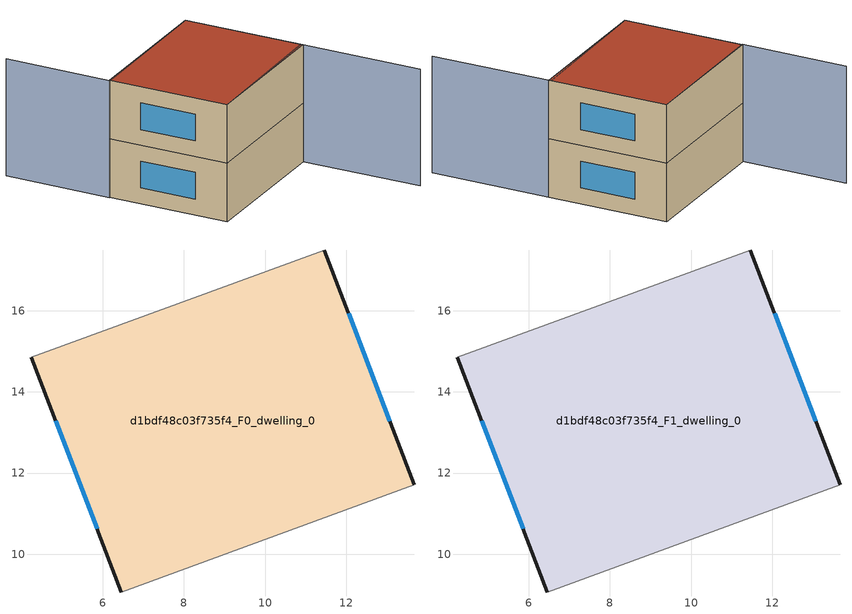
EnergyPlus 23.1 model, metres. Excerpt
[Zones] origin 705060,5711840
d1bdf48c03f735f4_F0_dwelling_0
 floor ground (EU_floor_Construction): 11.46,17.49 13.67,11.71 6.46,9.07 4.24,14.85 z0
 wall outside (EU_wall_Construction): 13.67,11.71 11.46,17.49 / 4.24,14.85 6.46,9.07 z0:3
 wall adiabatic (EU_wall_Construction): 11.46,17.49 4.24,14.85 / 6.46,9.07 13.67,11.71 z0:3
 window (EU_Window_Construction): 13.07,13.28 12.06,15.93 / 4.84,13.29 5.86,10.63 z0.81:2.19
d1bdf48c03f735f4_F1_dwelling_0
 floor to d1bdf48c03f735f4_F0_dwelling_0 (EU_floor_Construction): 11.46,17.49 13.67,11.71 6.46,9.07 4.24,14.85 z3
 wall outside (EU_wall_Construction): 13.67,11.71 11.46,17.49 / 4.24,14.85 6.46,9.07 z3:6
 wall adiabatic (EU_wall_Construction): 11.46,17.49 4.24,14.85 / 6.46,9.07 13.67,11.71 z3:6
 window (EU_Window_Construction): 13.07,13.28 12.06,15.93 / 4.84,13.29 5.86,10.63 z3.81:5.19
 roof outside (EU_roof_Construction): 13.67,11.71 11.46,17.49 4.24,14.85 6.46,9.07 z6
shading: 6.46,9.07 13.63,11.83 / 13.63,11.83 15.87,6.01 / 11.46,17.49 4.22,14.78 / 4.22,14.78 2.3,19.89 z0:6
[Building]
EU S2 Campaign: North Axis=0; Terrain=City; Solar Distribution=FullExterior
[Site:Location]
London: Latitude=51.5; Longitude=-0.5; Time Zone=0; Elevation=25
[SizingPeriod:WeatherFileDays]
AnnualSizingPeriod: Begin Month=1; Begin Day of Month=1; End Month=12; End Day of Month=31; Day of Week for Start Day=Monday; Use Weather File Daylight Saving Period=No; Use Weather File Rain and Snow Indicators=No
[MATERIAL]
EU_InternalMass_Material: Roughness=MediumRough; Thickness=0.1; Conductivity=1; Density=1800; Specific Heat=900; Thermal Absorptance=0.9; Solar Absorptance=0.7; Visible Absorptance=0.7
[MATERIAL:NOMASS] Roughness=MediumRough; Thermal Absorptance=0.9; Solar Absorptance=0.7; Visible Absorptance=0.7
Name | Thermal Resistance
EU_wall_NoMass | 0.727863
EU_roof_NoMass | 0.773354
EU_floor_NoMass | 1.79329
[WINDOWMATERIAL:SIMPLEGLAZINGSYSTEM]
EU_Window_SimpleGlazing: UFactor=2.58614; Solar Heat Gain Coefficient=0.76; Visible Transmittance=0.76
[CONSTRUCTION]
EU_wall_Construction: EU_wall_NoMass
EU_roof_Construction: EU_roof_NoMass
EU_floor_Construction: EU_floor_NoMass
EU_Window_Construction: EU_Window_SimpleGlazing
EU_InternalMass_Construction: EU_InternalMass_Material
[ZONE] Type=1; Multiplier=1; Ceiling Height=autocalculate; Floor Area=autocalculate; Part of Total Floor Area=Yes
Name | Volume
d1bdf48c03f735f4_F0_dwelling_0 | 142.604
d1bdf48c03f735f4_F1_dwelling_0 | 142.605
[INTERNALMASS] Construction=EU_InternalMass_Construction; Surface Area=47.5348
Name | Zone or ZoneList
d1bdf48c03f735f4_F0_dwelling_0_EU_InternalMass | d1bdf48c03f735f4_F0_dwelling_0
d1bdf48c03f735f4_F1_dwelling_0_EU_InternalMass | d1bdf48c03f735f4_F1_dwelling_0
[OTHEREQUIPMENT] Fuel Type=Electricity; Design Level Calculation Method=Watts/Area; Power per Zone Floor Area=1; Fraction Latent=0; Fraction Radiant=0; Fraction Lost=0; Carbon Dioxide Generation Rate=0; EndUse Subcategory=EU_Step8_InternalGains
Name | Zone or ZoneList or Space or SpaceList | Schedule
EU_Step8_InternalGain_d1bdf48c03f735f4_F0_dwelling_0_f000 | d1bdf48c03f735f4_F0_dwelling_0 | EU_Step8_GainSchedule_d1bdf48c03f735f4_F0_dwelling_0_f000
EU_Step8_InternalGain_d1bdf48c03f735f4_F1_dwelling_0_f000 | d1bdf48c03f735f4_F1_dwelling_0 | EU_Step8_GainSchedule_d1bdf48c03f735f4_F1_dwelling_0_f000
[ZONEVENTILATION:DESIGNFLOWRATE] Schedule=EU_AlwaysOn; Design Flow Rate Calculation Method=AirChanges/Hour; Air Changes per Hour=0.484901; Ventilation Type=Natural; Fan Pressure Rise=0; Fan Total Efficiency=1; Constant Term Coefficient=1; Temperature Term Coefficient=0; Velocity Term Coefficient=0; Velocity Squared Term Coefficient=0; Minimum Indoor Temperature=-100; Maximum Indoor Temperature=100; Delta Temperature=-100; Minimum Outdoor Temperature=-100; Maximum Outdoor Temperature=100; Maximum Wind Speed=40
Name | Zone or ZoneList or Space or SpaceList
EU_ConstantAir_d1bdf48c03f735f4_F0_dwelling_0 | d1bdf48c03f735f4_F0_dwelling_0
EU_ConstantAir_d1bdf48c03f735f4_F1_dwelling_0 | d1bdf48c03f735f4_F1_dwelling_0
[HVACTEMPLATE:THERMOSTAT] Constant Heating Setpoint=20; Constant Cooling Setpoint=50
EU_HeatOnly_d1bdf48c03f735f4_F0_dwelling_0; EU_HeatOnly_d1bdf48c03f735f4_F1_dwelling_0
[HVACTEMPLATE:ZONE:IDEALLOADSAIRSYSTEM] System Availability Schedule=EU_AlwaysOn; Maximum Heating Supply Air Temperature=50; Minimum Cooling Supply Air Temperature=13; Maximum Heating Supply Air Humidity Ratio=0.0156; Minimum Cooling Supply Air Humidity Ratio=0.0077; Heating Limit=NoLimit; Cooling Limit=NoLimit; Heating Availability Schedule=EU_AlwaysOn; Cooling Availability Schedule=EU_CoolingOff; Dehumidification Control Type=ConstantSensibleHeatRatio; Cooling Sensible Heat Ratio=0.7; Dehumidification Setpoint=60; Humidification Control Type=None; Humidification Setpoint=30; Outdoor Air Method=None; Outdoor Air Flow Rate per Person=0.00944; Outdoor Air Flow Rate per Zone Floor Area=0; Outdoor Air Flow Rate per Zone=0; Demand Controlled Ventilation Type=None; Outdoor Air Economizer Type=NoEconomizer; Heat Recovery Type=None; Sensible Heat Recovery Effectiveness=0.7; Latent Heat Recovery Effectiveness=0.65
Name | Template Thermostat
d1bdf48c03f735f4_F0_dwelling_0 | EU_HeatOnly_d1bdf48c03f735f4_F0_dwelling_0
d1bdf48c03f735f4_F1_dwelling_0 | EU_HeatOnly_d1bdf48c03f735f4_F1_dwelling_0
[SIZING:ZONE] Zone Cooling Design Supply Air Temperature Input Method=SupplyAirTemperature; Zone Cooling Design Supply Air Temperature=13; Zone Heating Design Supply Air Temperature Input Method=SupplyAirTemperature; Zone Heating Design Supply Air Temperature=50; Zone Cooling Design Supply Air Humidity Ratio=0.008; Zone Heating Design Supply Air Humidity Ratio=0.008; Cooling Design Air Flow Method=DesignDay; Cooling Design Air Flow Rate=0; Cooling Minimum Air Flow per Zone Floor Area=0.000762; Cooling Minimum Air Flow=0; Cooling Minimum Air Flow Fraction=0.2; Heating Design Air Flow Method=DesignDay; Heating Design Air Flow Rate=0; Heating Maximum Air Flow per Zone Floor Area=0.002032; Heating Maximum Air Flow=0.141576; Heating Maximum Air Flow Fraction=0.3; Account for Dedicated Outdoor Air System=No; Dedicated Outdoor Air System Control Strategy=NeutralSupplyAir; Dedicated Outdoor Air Low Setpoint Temperature for Design=autosize; Dedicated Outdoor Air High Setpoint Temperature for Design=autosize; Zone Load Sizing Method=Sensible Load Only No Latent Load; Zone Latent Cooling Design Supply Air Humidity Ratio Input Method=HumidityRatioDifference; Zone Cooling Design Supply Air Humidity Ratio Difference=0.005; Zone Latent Heating Design Supply Air Humidity Ratio Input Method=HumidityRatioDifference; Zone Humidification Design Supply Air Humidity Ratio Difference=0.005
d1bdf48c03f735f4_F0_dwelling_0; d1bdf48c03f735f4_F1_dwelling_0
[SCHEDULE:CONSTANT]
Name | Hourly Value
EU_AlwaysOn | 1
EU_CoolingOff | 0
[SCHEDULE:FILE] Column Number=1; Rows to Skip at Top=0; Number of Hours of Data=8760; Column Separator=Comma; Interpolate to Timestep=No; Minutes per Item=60; Adjust Schedule for Daylight Savings=Yes
Name | File
EU_Step8_GainSchedule_d1bdf48c03f735f4_F0_dwelling_0_f000 | ../../schedules/d1bdf48c03f735f4/d1bdf48c03f735f4_F0_dwelling_0_f000_gain.csv
EU_Step8_GainSchedule_d1bdf48c03f735f4_F1_dwelling_0_f000 | ../../schedules/d1bdf48c03f735f4/d1bdf48c03f735f4_F1_dwelling_0_f000_gain.csv
